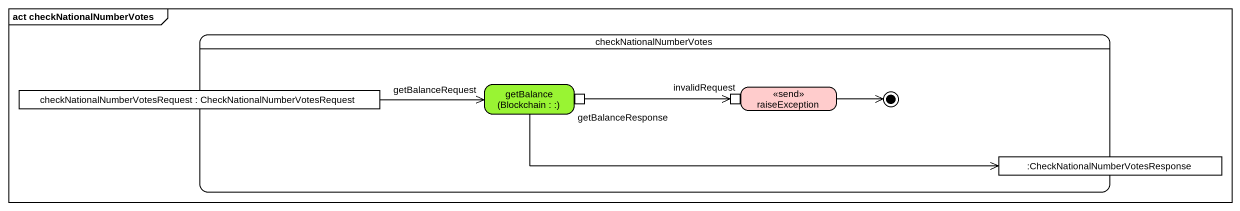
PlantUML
@startuml
mainframe act checkNationalNumberVotes
hide empty description
state checkNationalNumberVotes {
  state "getBalance (Blockchain : :)" as getBalance_Blockchain #99F433 {
    state getBalanceResponse <<outputPin>>
  }
  state raiseException <<send>> #FFCCCC {
    state invalidRequest <<inputPin>>
  }
  state "checkNationalNumberVotesRequest : CheckNationalNumberVotesRequest" as checkNationalNumberVotesRequ <<object>>
  state ":CheckNationalNumberVotesResponse" as CheckNationalNumberVotesResp <<object>>
  raiseException -right-> [*]
}
getBalance_Blockchain -right-> CheckNationalNumberVotesResp
checkNationalNumberVotesRequ -right-> getBalance_Blockchain : getBalanceRequest
getBalanceResponse -right-> invalidRequest
@enduml
